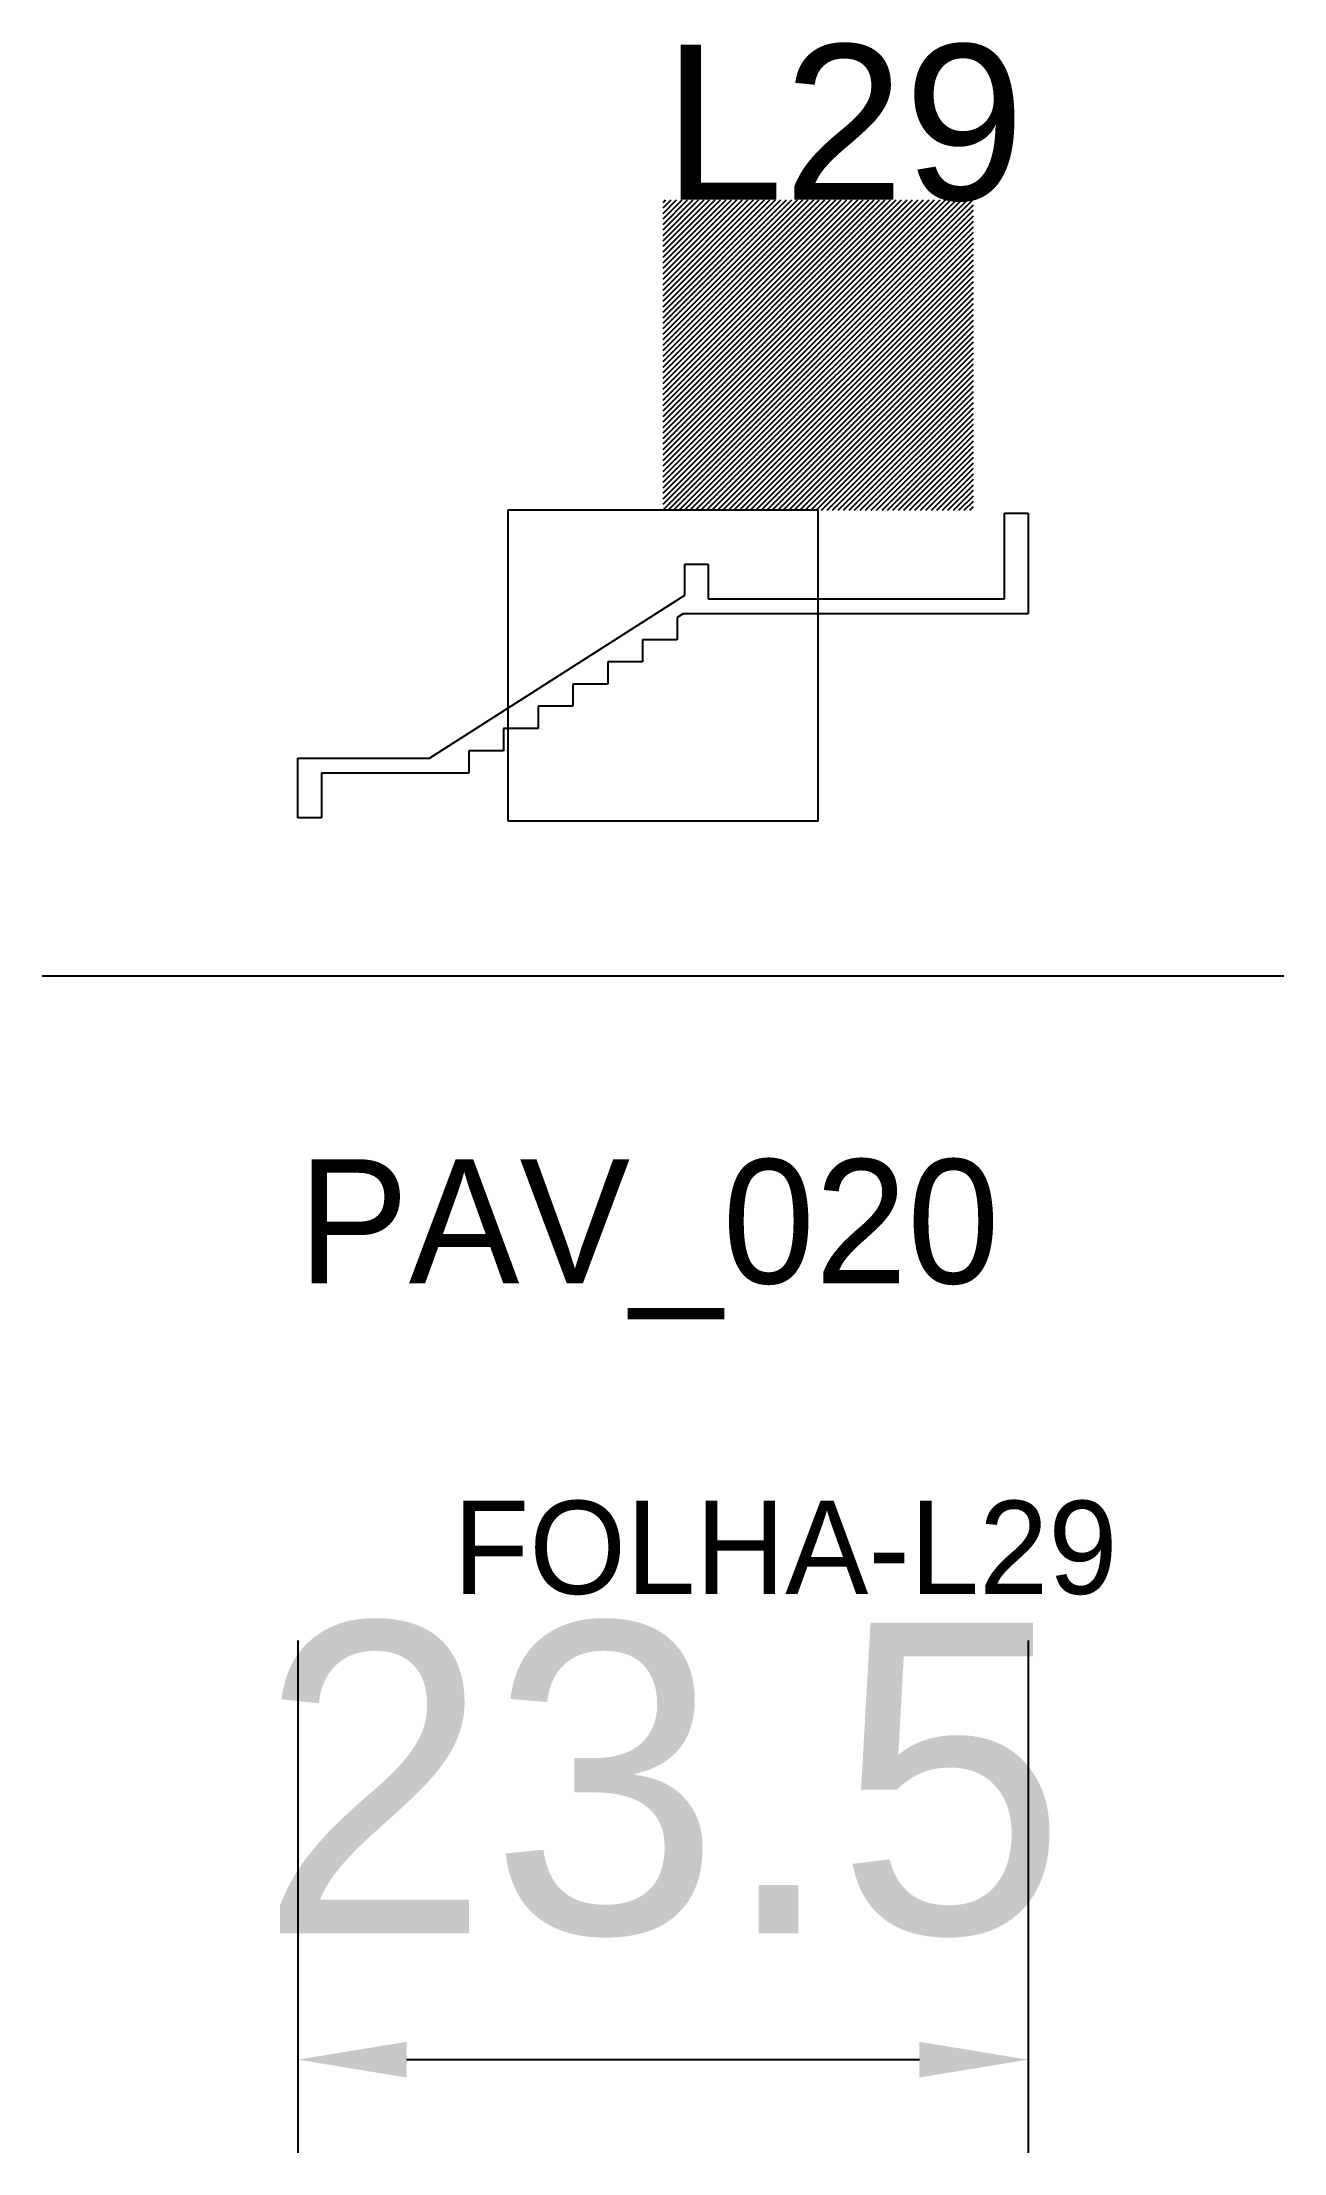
# Model space of a CAD drawing. Header units: metres. Extents: x 214 to 254, y 148.7 to 216.7.
import ezdxf

# ---------------------------------------------------------------- set-up
doc = ezdxf.new("R2010")
doc.units = ezdxf.units.M
for name, color, linetype in [('COTA', 241, 'CONTINUOUS'), ('FOLHA', 255, 'CONTINUOUS'), ('Hachura', 251, 'CONTINUOUS'), ('NOMENCLATURA', 7, 'CONTINUOUS'), ('Nível', 160, 'CONTINUOUS'), ('Painéis', 200, 'CONTINUOUS'), ('Pilares', 5, 'CONTINUOUS'), ('REAPROVEITAMENTO', 251, 'CONTINUOUS'), ('SARR_2.2x7', 40, 'CONTINUOUS')]:
    doc.layers.add(name, color=color, linetype=linetype)
doc.styles.add('ARIAL', font='Arial.ttf')
doc.dimstyles.new('EZ DXF', dxfattribs={"dimtxt": 10, "dimasz": 3.5, "dimexe": 3, "dimexo": 1.5, "dimgap": 1, "dimtad": 1, "dimdec": 1, "dimdsep": 46, "dimcen": 2.5, "dimazin": 3, "dimtfac": 1, "dimtmove": 0, "dimatfit": 3})

msp = doc.modelspace()

# ---------------------------------------------------------------- hatches: boundary and pattern name
at = {"layer": 'Hachura'}
h = msp.add_hatch(dxfattribs=at)
h.set_pattern_fill('ANSI31', scale=50)
h.paths.add_polyline_path([(222.2, 191.69), (222.2, 193.61), (226.44, 193.61), (234.66, 198.86), (234.66, 199.86), (235.42, 199.86), (235.42, 198.74), (244.96, 198.74), (244.96, 201.5), (245.72, 201.5), (245.72, 198.26), (234.61, 198.26), (234.42, 198.14), (234.42, 197.42), (233.3, 197.42), (233.3, 196.71), (232.18, 196.71), (232.18, 195.99), (231.06, 195.99), (231.06, 195.28), (229.94, 195.28), (229.94, 194.56), (228.82, 194.56), (228.82, 193.85), (227.7, 193.85), (227.7, 193.13), (222.96, 193.13), (222.96, 191.69)])
h = msp.add_hatch(dxfattribs=at)
h.set_pattern_fill('ANSI31', scale=50)
h.paths.add_polyline_path([(222.2, 191.69), (222.2, 193.61), (226.44, 193.61), (234.66, 198.86), (234.66, 199.86), (235.42, 199.86), (235.42, 198.74), (244.96, 198.74), (244.96, 201.5), (245.72, 201.5), (245.72, 198.26), (234.61, 198.26), (234.42, 198.14), (234.42, 197.42), (233.3, 197.42), (233.3, 196.71), (232.18, 196.71), (232.18, 195.99), (231.06, 195.99), (231.06, 195.28), (229.94, 195.28), (229.94, 194.56), (228.82, 194.56), (228.82, 193.85), (227.7, 193.85), (227.7, 193.13), (222.96, 193.13), (222.96, 191.69)])
at = {"layer": 'Reaproveitamento'}
h = msp.add_hatch(dxfattribs=at)
h.set_pattern_fill('SOLID')
h.paths.add_polyline_path([(233.96, 201.595), (243.96, 201.595), (243.96, 211.595), (233.96, 211.595)])
h = msp.add_hatch(dxfattribs=at)
h.set_pattern_fill('SOLID')
h.paths.add_polyline_path([(233.96, 201.595), (243.96, 201.595), (243.96, 211.595), (233.96, 211.595)])

# ---------------------------------------------------------------- linework, layer by layer
at = {"layer": 'Painéis', "color": 200}
for p, q in [((244.96, 198.74), (244.96, 201.5)), ((244.96, 201.5), (245.72, 201.5)), ((244.96, 198.74), (244.96, 201.5)), ((244.96, 201.5), (245.72, 201.5)), ((245.72, 201.5), (245.72, 198.26)), ((245.72, 201.5), (245.72, 198.26)), ((234.66, 198.86), (234.66, 199.86)), ((234.66, 199.86), (235.42, 199.86)), ((234.66, 198.86), (234.66, 199.86)), ((234.66, 199.86), (235.42, 199.86)), ((235.42, 199.86), (235.42, 198.74)), ((235.42, 199.86), (235.42, 198.74)), ((226.44, 193.61), (234.66, 198.86)), ((226.44, 193.61), (234.66, 198.86)), ((235.42, 198.74), (244.96, 198.74)), ((235.42, 198.74), (244.96, 198.74)), ((234.61, 198.26), (234.42, 198.14)), ((234.61, 198.26), (234.42, 198.14)), ((234.42, 198.14), (234.42, 197.42)), ((234.42, 198.14), (234.42, 197.42)), ((245.72, 198.26), (234.61, 198.26)), ((245.72, 198.26), (234.61, 198.26)), ((234.42, 197.42), (233.3, 197.42)), ((233.3, 197.42), (233.3, 196.71)), ((234.42, 197.42), (233.3, 197.42)), ((233.3, 197.42), (233.3, 196.71)), ((233.3, 196.71), (232.18, 196.71)), ((232.18, 196.71), (232.18, 195.99)), ((233.3, 196.71), (232.18, 196.71)), ((232.18, 196.71), (232.18, 195.99)), ((232.18, 195.99), (231.06, 195.99)), ((231.06, 195.99), (231.06, 195.28)), ((232.18, 195.99), (231.06, 195.99)), ((231.06, 195.99), (231.06, 195.28)), ((231.06, 195.28), (229.94, 195.28)), ((229.94, 195.28), (229.94, 194.56)), ((231.06, 195.28), (229.94, 195.28)), ((229.94, 195.28), (229.94, 194.56)), ((229.94, 194.56), (228.82, 194.56)), ((228.82, 194.56), (228.82, 193.85)), ((229.94, 194.56), (228.82, 194.56)), ((228.82, 194.56), (228.82, 193.85)), ((228.82, 193.85), (227.7, 193.85)), ((227.7, 193.85), (227.7, 193.13)), ((228.82, 193.85), (227.7, 193.85)), ((227.7, 193.85), (227.7, 193.13)), ((222.2, 191.69), (222.2, 193.61)), ((222.2, 193.61), (226.44, 193.61)), ((222.2, 191.69), (222.2, 193.61)), ((222.2, 193.61), (226.44, 193.61)), ((227.7, 193.13), (222.96, 193.13)), ((222.96, 193.13), (222.96, 191.69)), ((227.7, 193.13), (222.96, 193.13)), ((222.96, 193.13), (222.96, 191.69)), ((222.96, 191.69), (222.2, 191.69)), ((222.96, 191.69), (222.2, 191.69))]:
    msp.add_line(p, q, dxfattribs=at)
at = {"layer": 'Pilares'}
msp.add_lwpolyline([(228.96, 191.595), (238.96, 191.595), (238.96, 201.595), (228.96, 201.595)], close=True, dxfattribs=at)
msp.add_lwpolyline([(228.96, 191.595), (238.96, 191.595), (238.96, 201.595), (228.96, 201.595)], close=True, dxfattribs=at)
at = {"layer": 'SARR_2.2x7'}
msp.add_line((213.96, 186.595), (253.96, 186.595), dxfattribs=at)
msp.add_line((213.96, 186.595), (253.96, 186.595), dxfattribs=at)

# ---------------------------------------------------------------- texts
at = {"layer": 'FOLHA'}
msp.add_text('FOLHA-L29', height=3, dxfattribs=at).set_placement((227.2, 166.69))
msp.add_text('FOLHA-L29', height=3, dxfattribs=at).set_placement((227.2, 166.69))
at = {"layer": 'NOMENCLATURA', "insert": (233.96, 216.595), "char_height": 5, "attachment_point": 1, "style": 'ARIAL'}
msp.add_mtext('L29', dxfattribs=at)
msp.add_mtext('L29', dxfattribs=at)
at = {"layer": 'Nível'}
msp.add_text('PAV_020', height=4, dxfattribs=at).set_placement((222.2, 176.69))
msp.add_text('PAV_020', height=4, dxfattribs=at).set_placement((222.2, 176.69))

# ---------------------------------------------------------------- dimensions: what is measured, and where the dimension line sits
at = {"layer": 'COTA'}
msp.add_linear_dim(base=(222.2, 151.69), p1=(222.2, 166.69), p2=(245.72, 166.69), dimstyle='EZ DXF', dxfattribs=at).render()
msp.add_linear_dim(base=(222.2, 151.69), p1=(222.2, 166.69), p2=(245.72, 166.69), dimstyle='EZ DXF', dxfattribs=at).render()

doc.saveas('drawing.dxf')
